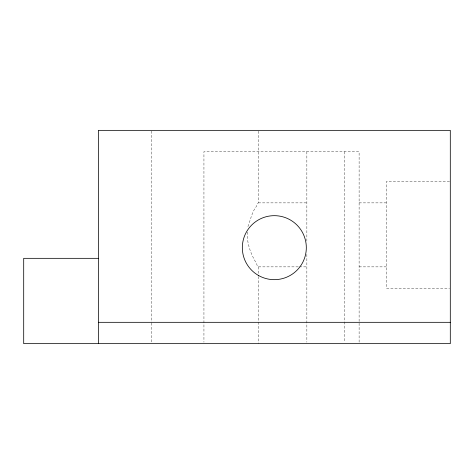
<?xml version="1.0" encoding="UTF-8"?>
<svg xmlns="http://www.w3.org/2000/svg" width="474" height="474" viewBox="0 0 474 474"><rect width="100%" height="100%" fill="white"/><g stroke="black" fill="none" stroke-linecap="round" stroke-linejoin="round"><path stroke-width="0.36" stroke-dasharray="2.37 1.78" d="M247.375 232.106C246.593 243.126 250.859 254.289 256.511 263.485L257.24 265.772L258.33 266.862L298.768 266.862M247.932 226.584C250.592 219.77 251.86 212.068 256.511 206.249L257.24 203.962L258.33 202.872L258.33 131.091M449.565 181.542L386.31 181.542L386.31 288.192L449.565 288.192M258.33 202.872L306.856 202.872M359.114 202.872L386.31 202.872M299.503 266.862L306.856 266.862M359.114 266.862L386.31 266.862M359.114 342.175L359.114 151.68L203.939 151.68L203.939 342.175M344.716 151.68L344.716 342.175M306.856 151.68L306.856 241.076M306.856 254.313L306.856 342.175M258.33 266.862L258.33 273.51M258.33 276.461L258.33 343.65M151.68 131.091L151.68 322.249M151.68 322.984L151.68 343.65"/><path stroke-width="0.71" d="M98.355 258.33L23.7 258.33L23.7 343.65L450.3 343.65L450.3 130.35L98.355 130.35L98.355 343.65M98.355 322.32L450.3 322.32M258.33 275.376A31.995 31.995 0 0 0 306.322 247.665A31.995 31.995 0 0 0 258.33 219.954A31.995 31.995 0 0 0 258.33 275.376"/></g></svg>
